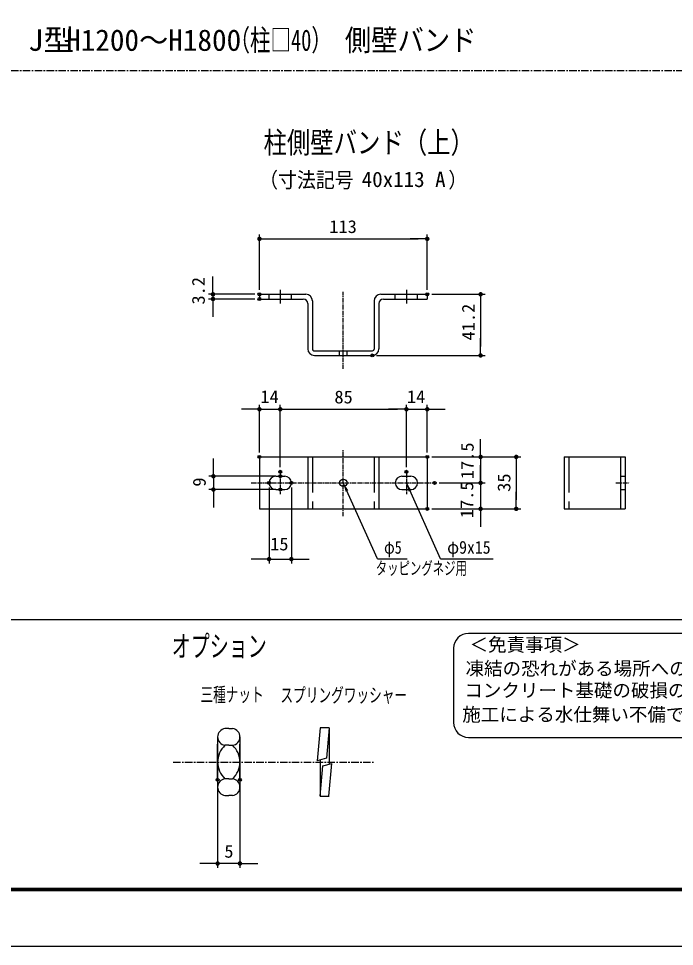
# Model space of a CAD drawing. Units: millimetres, scale not verified. Extents: x -4455 to 4455, y -3150 to 3150.
# Drawn here: x 38 to 2246, y -3150 to -24 of the extents above; entities that cross this region are included whole.
import ezdxf
from ezdxf.enums import TextEntityAlignment as Align

# ---------------------------------------------------------------- set-up
doc = ezdxf.new("R2010")
doc.units = ezdxf.units.MM
doc.header["$LTSCALE"] = 20
doc.header["$PDMODE"] = 32
doc.header["$PDSIZE"] = 10
for name, pattern in [('DASHED', [7.5, 6, -1.5]), ('USER1', [1.125, 0.75, -0.125, 0.125, -0.125]), ('USER2', [2, 1.25, -0.25, 0.25, -0.25])]:
    doc.linetypes.add(name, pattern=pattern)
for name, color, linetype, lineweight in [('0-1_7詳細', 7, 'Continuous', 25), ('0-3_SUNPOU', 1, 'Continuous', 25), ('0-6_10枠', 7, 'Continuous', 25), ('0-7_中心線', 1, 'USER2', 25), ('0-9_SCALE', 7, 'Continuous', 25), ('0-A_0', 7, 'Continuous', 25), ('0-C_D-TTL-TXT', 2, 'Continuous', 25)]:
    doc.layers.add(name, color=color, linetype=linetype, lineweight=lineweight)
doc.layers.add('0-2_6文字', color=7, linetype='Continuous')
doc.layers.add('0-4_DEFPOINTS', color=7, linetype='Continuous')
doc.styles.add('ＭＳ ゴシック', font='')
doc.styles.get('ＭＳ ゴシック').set_extended_font_data('MS Gothic')

# ---------------------------------------------------------------- blocks, each defined once
blk = doc.blocks.new('M1')
at = {"layer": '0-3_SUNPOU'}
blk.add_line((-5, 0), (-38.58, 0), dxfattribs=at)
for points in [[(0, 0), (-5, 0), (-4.96, 0.63)], [(0, 0), (-4.96, -0.63), (-5, 0)], [(0, 0), (-4.96, 0.63), (-4.84, 1.24)], [(0, 0), (-4.84, -1.24), (-4.96, -0.63)], [(0, 0), (-4.84, 1.24), (-4.65, 1.84)], [(0, 0), (-4.65, -1.84), (-4.84, -1.24)], [(0, 0), (-4.65, 1.84), (-4.38, 2.41)], [(0, 0), (-4.38, -2.41), (-4.65, -1.84)], [(0, 0), (-4.38, 2.41), (-4.05, 2.94)], [(0, 0), (-4.05, -2.94), (-4.38, -2.41)], [(0, 0), (-4.05, 2.94), (-3.64, 3.42)], [(0, 0), (-3.64, -3.42), (-4.05, -2.94)], [(0, 0), (-3.64, 3.42), (-3.19, 3.85)], [(0, 0), (-3.19, -3.85), (-3.64, -3.42)], [(0, 0), (-3.19, 3.85), (-2.68, 4.22)], [(0, 0), (-2.68, -4.22), (-3.19, -3.85)], [(0, 0), (-2.68, 4.22), (-2.13, 4.52)], [(0, 0), (-2.13, -4.52), (-2.68, -4.22)], [(0, 0), (-2.13, 4.52), (-1.55, 4.76)], [(0, 0), (-1.55, -4.76), (-2.13, -4.52)], [(0, 0), (-1.55, 4.76), (-0.94, 4.91)], [(0, 0), (-0.94, -4.91), (-1.55, -4.76)], [(0, 0), (-0.94, 4.91), (-0.31, 4.99)], [(0, 0), (-0.31, -4.99), (-0.94, -4.91)], [(0, 0), (-0.31, 4.99), (0.31, 4.99)], [(0, 0), (0.31, -4.99), (-0.31, -4.99)], [(0, 0), (0.31, 4.99), (0.94, 4.91)], [(0, 0), (0.94, 4.91), (1.55, 4.76)], [(0, 0), (1.55, 4.76), (2.13, 4.52)], [(0, 0), (2.13, 4.52), (2.68, 4.22)], [(0, 0), (2.68, 4.22), (3.19, 3.85)], [(0, 0), (3.19, 3.85), (3.64, 3.42)], [(0, 0), (3.64, 3.42), (4.05, 2.94)], [(0, 0), (4.05, 2.94), (4.38, 2.41)], [(0, 0), (4.38, 2.41), (4.65, 1.84)], [(0, 0), (4.65, 1.84), (4.84, 1.24)], [(0, 0), (4.84, 1.24), (4.96, 0.63)], [(0, 0), (4.96, 0.63), (5, 0)], [(0, 0), (0.94, -4.91), (0.31, -4.99)], [(0, 0), (1.55, -4.76), (0.94, -4.91)], [(0, 0), (2.13, -4.52), (1.55, -4.76)], [(0, 0), (2.68, -4.22), (2.13, -4.52)], [(0, 0), (3.19, -3.85), (2.68, -4.22)], [(0, 0), (3.64, -3.42), (3.19, -3.85)], [(0, 0), (4.05, -2.94), (3.64, -3.42)], [(0, 0), (4.38, -2.41), (4.05, -2.94)], [(0, 0), (4.65, -1.84), (4.38, -2.41)], [(0, 0), (4.84, -1.24), (4.65, -1.84)], [(0, 0), (4.96, -0.63), (4.84, -1.24)], [(0, 0), (5, 0), (4.96, -0.63)]]:
    blk.add_solid(points, dxfattribs=at)

msp = doc.modelspace()

# ---------------------------------------------------------------- linework, layer by layer
at = {"layer": '0-1_7詳細', "color": 1}
for p, q in [((849.04, -938.27), (849.04, -751.57)), ((879.04, -766.57), (1384.04, -766.57)), ((1414.04, -938.27), (1414.04, -751.57)), ((692.64, -923.27), (692.64, -893.27)), ((834.04, -953.27), (677.64, -953.27)), ((692.64, -953.27), (692.64, -969.27)), ((1429.04, -953.27), (1608.79, -953.27)), ((834.04, -969.27), (677.64, -969.27)), ((692.64, -999.27), (692.64, -1029.27)), ((1593.79, -983.27), (1593.79, -1129.27)), ((1243.79, -1159.27), (1608.79, -1159.27)), ((819.04, -1340.5), (789.04, -1340.5)), ((849.04, -1486.04), (849.04, -1325.5)), ((849.04, -1340.5), (919.04, -1340.5)), ((919.04, -1536.04), (919.04, -1325.5)), ((919.04, -1536.04), (919.04, -1325.5)), ((949.04, -1340.5), (1314.04, -1340.5)), ((949.04, -1340.5), (979.04, -1340.5)), ((1314.04, -1340.5), (1284.04, -1340.5)), ((1344.04, -1536.04), (1344.04, -1325.5)), ((1344.04, -1536.04), (1344.04, -1325.5)), ((1344.04, -1340.5), (1414.04, -1340.5)), ((1414.04, -1486.04), (1414.04, -1325.5)), ((1444.04, -1340.5), (1474.04, -1340.5)), ((1593.8, -1471.04), (1593.8, -1441.04)), ((694.06, -1536.04), (694.06, -1506.04)), ((1429.04, -1501.04), (1728.8, -1501.04)), ((1429.04, -1501.04), (1608.8, -1501.04)), ((1593.8, -1501.04), (1593.8, -1588.54)), ((1593.8, -1558.54), (1593.8, -1528.54)), ((1713.8, -1531.04), (1713.8, -1646.04)), ((904.04, -1566.04), (679.06, -1566.04)), ((694.06, -1566.04), (694.06, -1611.04)), ((1454.04, -1588.54), (1608.8, -1588.54)), ((1454.04, -1588.54), (1608.8, -1588.54)), ((1593.8, -1588.54), (1593.8, -1676.04)), ((904.04, -1611.04), (679.06, -1611.04)), ((881.54, -1603.54), (881.54, -1860.31)), ((956.54, -1603.54), (956.54, -1860.31)), ((1593.8, -1618.54), (1593.8, -1648.54)), ((694.06, -1641.04), (694.06, -1671.04)), ((1429.04, -1676.04), (1728.8, -1676.04)), ((1429.04, -1676.04), (1608.8, -1676.04)), ((1593.8, -1706.04), (1593.8, -1736.04)), ((851.54, -1845.31), (821.54, -1845.31)), ((881.54, -1845.31), (956.54, -1845.31)), ((986.54, -1845.31), (1016.54, -1845.31)), ((1246.59, -1844.77), (1346.1, -1844.77)), ((1459.09, -1844.77), (1636.32, -1844.77))]:
    msp.add_line(p, q, dxfattribs=at)
at = {"layer": '0-1_7詳細'}
for p, q in [((849.04, -953.27), (1005.29, -953.27)), ((849.04, -953.27), (849.04, -969.27)), ((881.54, -969.27), (881.54, -953.27)), ((919.04, -938.27), (919.04, -984.27)), ((956.54, -969.27), (956.54, -953.27)), ((1257.79, -953.27), (1414.04, -953.27)), ((1306.54, -969.27), (1306.54, -953.27)), ((1344.04, -938.27), (1344.04, -984.27)), ((1381.54, -969.27), (1381.54, -953.27)), ((1414.04, -953.27), (1414.04, -969.27)), ((849.04, -969.27), (996.79, -969.27)), ((1011.79, -984.27), (1011.79, -1136.77)), ((1027.79, -975.77), (1027.79, -1138.27)), ((1235.29, -975.77), (1235.29, -1088.27)), ((1235.29, -975.77), (1235.29, -1138.27)), ((1251.29, -984.27), (1251.29, -1136.77)), ((1266.29, -969.27), (1414.04, -969.27)), ((1032.79, -1143.27), (1230.29, -1143.27)), ((1034.29, -1159.27), (1228.79, -1159.27)), ((849.04, -1501.04), (1414.04, -1501.04)), ((849.04, -1501.04), (849.04, -1676.04)), ((1011.79, -1501.04), (1011.79, -1676.04)), ((1251.29, -1501.04), (1251.29, -1676.04)), ((1414.04, -1501.04), (1414.04, -1676.04)), ((1874.7, -1501.04), (2080.7, -1501.04)), ((1874.7, -1501.04), (1874.7, -1676.04)), ((2064.7, -1501.04), (2064.7, -1676.04)), ((2080.7, -1501.04), (2080.7, -1676.04)), ((904.04, -1566.04), (934.04, -1566.04)), ((1246.59, -1844.77), (1132.36, -1590.37)), ((1329.04, -1566.04), (1359.04, -1566.04)), ((1459.09, -1844.77), (1344.86, -1590.37)), ((2064.7, -1566.04), (2080.7, -1566.04)), ((904.04, -1611.04), (934.04, -1611.04)), ((1329.04, -1611.04), (1359.04, -1611.04)), ((2064.7, -1611.04), (2080.7, -1611.04)), ((849.04, -1676.04), (1414.04, -1676.04)), ((849.04, -1676.04), (1414.04, -1676.04)), ((1874.7, -1676.04), (2080.7, -1676.04))]:
    msp.add_line(p, q, dxfattribs=at)
at = {"layer": '0-1_7詳細', "color": 1, "linetype": 'USER1'}
for p, q in [((1131.54, -1204.72), (1131.54, -944.89)), ((1131.54, -1700.7), (1131.54, -1477.03)), ((919.04, -1551.04), (919.04, -1626.04)), ((1344.04, -1551.04), (1344.04, -1626.04)), ((821.54, -1588.54), (1439.04, -1588.54)), ((2049.7, -1588.54), (2095.7, -1588.54))]:
    msp.add_line(p, q, dxfattribs=at)
at = {"layer": '0-1_7詳細', "color": 1, "linetype": 'DASHED'}
for p, q in [((1027.79, -1501.04), (1027.79, -1676.04)), ((1235.29, -1501.04), (1235.29, -1676.04)), ((1890.7, -1501.04), (1890.7, -1676.04))]:
    msp.add_line(p, q, dxfattribs=at)
at = {"layer": '0-1_7詳細'}
for centre, radius, start, end in [((1005.29, -975.77), 22.5, 0, 90), ((1257.79, -975.77), 22.5, 90, 180), ((996.79, -984.27), 15, 0, 90), ((1266.29, -984.27), 15, 90, 180), ((1034.29, -1136.77), 22.5, 180, 270), ((1032.79, -1138.27), 5, 180, 270), ((1228.79, -1136.77), 22.5, 270, 0), ((1230.29, -1138.27), 5, 270, 0), ((904.04, -1588.54), 22.5, 90, 270), ((934.04, -1588.54), 22.5, 270, 90), ((1329.04, -1588.54), 22.5, 90, 270), ((1359.04, -1588.54), 22.5, 270, 90)]:
    msp.add_arc(centre, radius, start, end, dxfattribs=at)
for points in [[(1131.54, -1588.54), (1148.58, -1613.78), (1139.08, -1618.04)], [(1344.04, -1588.54), (1361.08, -1613.78), (1351.58, -1618.04)]]:
    msp.add_solid(points, dxfattribs=at)
at = {"layer": '0-4_DEFPOINTS'}
for p in [(1414.04, -766.57), (692.64, -969.27), (849.04, -953.27), (849.04, -953.27), (849.04, -969.27), (1414.04, -953.27), (1414.04, -953.27), (1228.79, -1159.27), (1593.79, -1159.27), (919.04, -1340.5), (1344.04, -1340.5), (1414.04, -1340.5), (849.04, -1501.04), (1414.04, -1501.04), (919.04, -1551.04), (919.04, -1566.04), (1344.04, -1551.04), (881.54, -1588.54), (956.54, -1588.54), (1439.04, -1588.54), (1593.8, -1588.54), (694.06, -1611.04), (919.04, -1611.04), (1414.04, -1676.04), (1593.8, -1676.04), (1713.8, -1676.04), (956.54, -1845.31), (708.36, -2588.84), (783.36, -2588.84), (708.36, -2870.66)]:
    msp.add_point(p, dxfattribs=at)
at = {"layer": '0-6_10枠', "color": 3}
msp.add_lwpolyline([(-4455, 3150), (4455, 3150), (4455, -3150), (-4455, -3150)], close=True, dxfattribs=at)
at = {"layer": '0-6_10枠'}
for points in [[(-4155, 2962.5), (4155, 2962.5), (4155, -2962.5), (-4155, -2962.5)], [(-4153.13, 2960.62), (4153.12, 2960.62), (4153.12, -2960.63), (-4153.13, -2960.63)], [(-4151.25, 2958.75), (4151.25, 2958.75), (4151.25, -2958.75), (-4151.25, -2958.75)], [(-4149.38, 2956.87), (4149.37, 2956.87), (4149.37, -2956.88), (-4149.38, -2956.88)], [(-4147.5, 2955), (4147.5, 2955), (4147.5, -2955), (-4147.5, -2955)]]:
    msp.add_lwpolyline(points, close=True, dxfattribs=at)
at = {"layer": '0-7_中心線'}
msp.add_line((-4147.5, -200), (4147.5, -200), dxfattribs=at)
at = {"layer": '0-9_SCALE'}
for p, q in [((1119.04, -1159.27), (1119.04, -1143.27)), ((1144.04, -1159.27), (1144.04, -1143.27)), ((-4147.5, -2048.27), (4147.5, -2048.27)), ((1053.62, -2413.34), (1043.9, -2524.41)), ((1083.36, -2413.34), (1074.36, -2516.25)), ((1083.36, -2413.34), (1083.36, -2535.8)), ((1083.11, -2644.34), (1092.82, -2533.26))]:
    msp.add_line(p, q, dxfattribs=at)
at = {"layer": '0-9_SCALE', "linetype": 'USER2'}
msp.add_line((558.36, -2528.84), (1233.36, -2528.84), dxfattribs=at)
at = {"layer": '0-9_SCALE', "color": 1}
for p, q in [((708.36, -2603.84), (708.36, -2885.66)), ((783.36, -2603.84), (783.36, -2885.66)), ((678.36, -2870.66), (648.36, -2870.66)), ((783.36, -2870.66), (708.36, -2870.66)), ((813.36, -2870.66), (843.36, -2870.66))]:
    msp.add_line(p, q, dxfattribs=at)
at = {"layer": '0-9_SCALE'}
msp.add_lwpolyline([(1053.36, -2521.88), (1053.36, -2644.34), (1062.37, -2541.43)], dxfattribs=at)
msp.add_circle((1131.54, -1588.54), 12.5, dxfattribs=at)
at = {"layer": '0-A_0'}
for p, q in [((745.86, -2416.26), (733.11, -2416.26)), ((745.86, -2416.26), (758.61, -2416.26)), ((1083.36, -2413.34), (1053.36, -2413.34)), ((708.36, -2444.4), (708.36, -2613.28)), ((708.36, -2588.84), (708.36, -2468.84)), ((783.36, -2444.4), (783.36, -2613.28)), ((783.36, -2588.84), (783.36, -2468.84)), ((745.86, -2472.55), (733.11, -2472.55)), ((745.86, -2472.55), (758.61, -2472.55)), ((1074.36, -2516.25), (1043.9, -2524.41)), ((1062.37, -2541.43), (1092.82, -2533.26)), ((745.86, -2585.13), (733.11, -2585.13)), ((745.86, -2585.13), (758.61, -2585.13)), ((733.11, -2641.42), (745.86, -2641.42)), ((758.61, -2641.42), (745.86, -2641.42)), ((1053.36, -2644.34), (1083.36, -2644.34))]:
    msp.add_line(p, q, dxfattribs=at)
for centre, radius, start, end in [((736.74, -2444.4), 28.38, 97.34651, 262.65349), ((754.98, -2444.4), 28.38, 277.34651, 82.65349), ((784.75, -2528.84), 76.39, 132.53227, 227.46773), ((706.97, -2528.84), 76.39, 312.53227, 47.46773), ((736.74, -2613.28), 28.38, 97.34651, 262.65349), ((754.98, -2613.28), 28.38, 277.34651, 82.65349)]:
    msp.add_arc(centre, radius, start, end, dxfattribs=at)
at = {"layer": '0-C_D-TTL-TXT'}
for p, q in [((3998.53, -2095.74), (1552.98, -2095.74)), ((1502.98, -2145.74), (1502.98, -2395.74)), ((1552.98, -2445.74), (3998.53, -2445.74))]:
    msp.add_line(p, q, dxfattribs=at)
for centre, start, end in [((1552.98, -2145.74), 90, 180), ((1552.98, -2395.74), 180, 270)]:
    msp.add_arc(centre, 50, start, end, dxfattribs=at)

# ---------------------------------------------------------------- block references
at = {"layer": '0-1_7詳細', "xscale": 1.5, "yscale": 1.5}
for p, rotation in [((849.04, -766.57), 180), ((692.64, -953.27), 270), ((692.64, -969.27), 90), ((1593.79, -953.27), 90), ((1593.79, -1159.27), 270), ((919.04, -1340.5), 180), ((919.04, -1340.5), 180), ((1414.04, -1340.5), 180), ((1593.8, -1501.04), 270), ((1713.8, -1501.04), 90), ((694.06, -1566.04), 270), ((1593.8, -1588.54), 270), ((1593.8, -1588.54), 90), ((694.06, -1611.04), 90), ((1713.8, -1676.04), 270), ((1593.8, -1676.04), 90), ((956.54, -1845.31), 180)]:
    msp.add_blockref('M1', p, dxfattribs=dict(at, rotation=rotation))
for p in [(1414.04, -766.57), (849.04, -1340.5), (1344.04, -1340.5), (1344.04, -1340.5), (881.54, -1845.31)]:
    msp.add_blockref('M1', p, dxfattribs=at)
at = {"layer": '0-9_SCALE', "xscale": 1.5, "yscale": 1.5}
msp.add_blockref('M1', (708.36, -2870.66), dxfattribs=at)
at = {"layer": '0-9_SCALE', "xscale": 1.5, "yscale": 1.5, "rotation": 180}
msp.add_blockref('M1', (783.36, -2870.66), dxfattribs=at)

# ---------------------------------------------------------------- texts
at = {"layer": '0-1_7詳細', "color": 3, "style": 'ＭＳ ゴシック'}
for s, height, width, p in [('113', 43.26, 1.05, (1084.29, -759.9)), ('14', 43.26, 1.05, (852.4, -1332.78)), ('85', 43.26, 1.05, (1101.54, -1333.83)), ('14', 43.26, 1.05, (1345.69, -1332.78)), ('15', 43.26, 1.05, (885.18, -1828.89)), ('φ5', 43.3, 0.8, (1268.75, -1840.11)), ('φ9x15', 43.26, 0.9, (1481.25, -1840.11)), ('タッピングネジ用', 43.3, 0.65, (1240.78, -1910.66))]:
    msp.add_text(s, height=height, dxfattribs=dict(at, width=width)).set_placement(p, align=Align.BOTTOM_LEFT)
at = {"layer": '0-1_7詳細', "color": 3, "style": 'ＭＳ ゴシック', "width": 1.05}
for s, p in [('3.2', (678.03, -987.76)), ('41.2', (1587.12, -1108.77)), ('17.5', (1583.55, -1576.01)), ('35', (1707.13, -1618.54)), ('9', (681.15, -1601.23)), ('17.5', (1582.18, -1707.51))]:
    msp.add_text(s, height=43.26, rotation=90, dxfattribs=at).set_placement(p, align=Align.BOTTOM_LEFT)
at = {"layer": '0-2_6文字', "style": 'ＭＳ ゴシック'}
for s, height, width, p in [(' J型', 72.14, 1.05, (18.67, -154.85)), ('（柱□40）', 72.14, 0.7, (748.56, -154.85)), ('側壁バンド', 72.16, 0.9, (1136.74, -154.85)), ('柱側壁バンド（上）', 72.14, 0.8, (862.87, -499.75)), ('（寸法記号\u3000\u3000\u3000\u3000\u3000）', 51.91, 0.9, (847.95, -609.65)), ('オプション', 72.16, 0.65, (553.87, -2196.14)), ('三種ナット', 48.11, 0.65, (650.31, -2340.3)), ('スプリングワッシャー', 48.11, 0.65, (919.81, -2341.97))]:
    msp.add_text(s, height=height, dxfattribs=dict(at, width=width)).set_placement(p, align=Align.BOTTOM_LEFT)
for s, height, p in [('H1200～H1800', 72.16, (198.24, -154.85)), ('40x113 A', 51.91, (1193.47, -607.64))]:
    msp.add_text(s, height=height, dxfattribs=at).set_placement(p, align=Align.BOTTOM_LEFT)
at = {"layer": '0-9_SCALE', "color": 3, "style": 'ＭＳ ゴシック', "width": 1.05}
msp.add_text('5', height=43.26, dxfattribs=at).set_placement((730.86, -2863.98), align=Align.BOTTOM_LEFT)
at = {"layer": '0-C_D-TTL-TXT', "color": 7, "style": 'ＭＳ ゴシック'}
for s, p in [('＜免責事項＞ \u3000\u3000', (1556.68, -2169.92)), ('凍結の恐れがある場所への設置は、内部に溜まった雨水等の凍結融解により支柱の破損や', (1543.16, -2250.41)), ('コンクリート基礎の破損の恐れがありますので施工時、水仕舞いを行ってください。', (1539.05, -2323.84)), ('施工による水仕舞い不備で起こる支柱・基礎の破損について当社は責任を負いかねます。 ', (1532.06, -2405.33))]:
    msp.add_text(s, height=45.7, dxfattribs=at).set_placement(p, align=Align.BOTTOM_LEFT)

doc.saveas('drawing.dxf')
